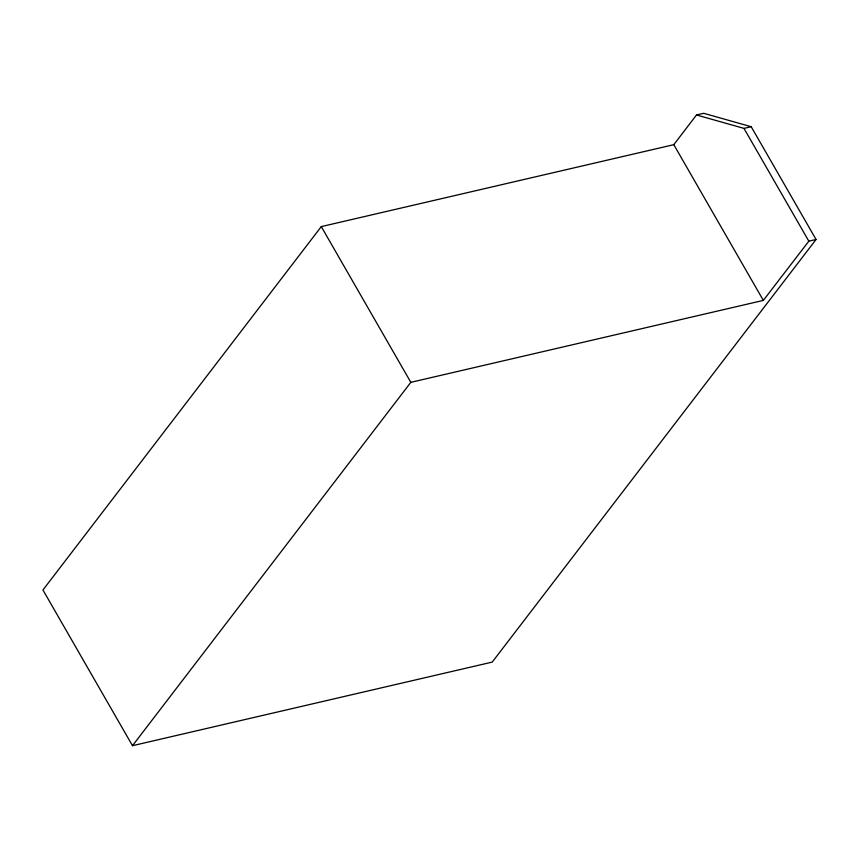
<?xml version="1.0" encoding="UTF-8"?>
<svg xmlns="http://www.w3.org/2000/svg" width="859" height="859" viewBox="0 0 859 859"><rect width="100%" height="100%" fill="white"/><g stroke="black" fill="none" stroke-linecap="round" stroke-linejoin="round"><path stroke-width="1.29" d="M673.8 144.677L696.488 114.977L703.704 113.302L751.196 126.713L816.05 239.489L492.218 662.096L132.49 745.698L42.95 589.983L321.287 226.604L673.8 144.677L763.34 300.403L410.827 382.33L132.49 745.698M763.34 300.403L808.834 241.164L816.05 239.489M696.488 114.977L743.98 128.388L751.196 126.713M743.98 128.388L808.834 241.164M321.287 226.604L410.827 382.33"/></g></svg>
